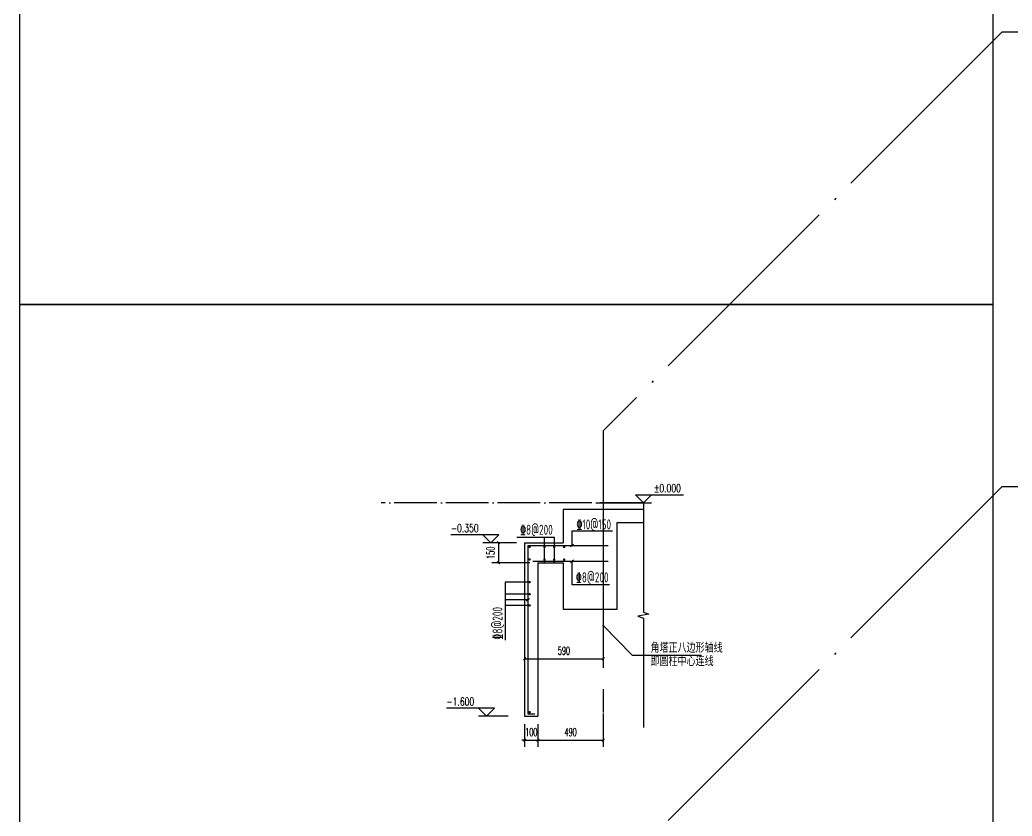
# Model space of a CAD drawing. Extents: x 0 to 125661, y -104936 to 8656.
# Drawn here: x 51141 to 58578, y -43538 to -37570 of the extents above; entities that cross this region are included whole.
import ezdxf
from ezdxf.enums import TextEntityAlignment as Align

# ---------------------------------------------------------------- set-up
doc = ezdxf.new("R2010")
doc.units = 0
doc.header["$LTSCALE"] = 800
doc.header["$MEASUREMENT"] = 0
doc.linetypes.add('DOTE', pattern=[2.42, 2, -0.2, 0.02, -0.2])
doc.layers.get('0').update_dxf_attribs({"linetype": 'CONTINUOUS'})
doc.layers.get('Defpoints').update_dxf_attribs({"color": 1, "linetype": 'CONTINUOUS'})
for name, color, linetype in [('3-ban', 84, 'CONTINUOUS'), ('DIM_ELEV', 3, 'CONTINUOUS'), ('DIM_LEAD', 3, 'CONTINUOUS'), ('DIM_SYMB', 3, 'CONTINUOUS'), ('DOTE', 28, 'CONTINUOUS'), ('PUB_DIM', 3, 'CONTINUOUS'), ('PUB_HATCH', 8, 'CONTINUOUS'), ('PUB_TEXT', 7, 'CONTINUOUS'), ('R', 1, 'CONTINUOUS'), ('WALL', 50, 'CONTINUOUS')]:
    doc.layers.add(name, color=color, linetype=linetype)
doc.styles.add('_TCH_DIM', font='SIMPLEX', dxfattribs={"bigfont": 'GBCBIG'})
doc.styles.add('DIM_FONT', font='SIMPLEX.shx', dxfattribs={"width": 0.6})
doc.styles.add('TSSD_Rein', font='tssdeng.shx', dxfattribs={"width": 0.7, "bigfont": 'hztxt.shx'})
doc.dimstyles.new('DIMN20', dxfattribs={"dimscale": 0.2, "dimtxt": 300, "dimasz": 100, "dimexe": 250, "dimexo": 300, "dimgap": 150, "dimtad": 1, "dimdec": 0, "dimzin": 0, "dimdsep": 46, "dimtxsty": 'DIM_FONT', "dimblk": 'ARCHTICK', "dimcen": 0.09, "dimclrt": 7, "dimazin": 2, "dimtfac": 1, "dimtdec": 0, "dimtix": 1, "dimtmove": 2, "dimatfit": 3, "dimfxl": 0, "dimtolj": 1, "dimtzin": 0, "dimarcsym": 0})

# ---------------------------------------------------------------- blocks, each defined once
blk = doc.blocks.new('_ArchTick')
at = {"color": 0, "linetype": 'ByBlock', "const_width": 0.4}
blk.add_lwpolyline([(-0.5, -0.5), (0.5, 0.5)], dxfattribs=at)
blk = doc.blocks.new('*D474')
at = {"layer": 'Defpoints', "color": 0}
for p in [(54923.8, -42039.4), (55513.8, -42039.4), (55513.8, -42358)]:
    blk.add_point(p, dxfattribs=at)
at = {"layer": 'PUB_DIM', "color": 0, "lineweight": -2}
for p, q in [((54923.8, -42099.4), (54923.8, -42408)), ((55513.8, -42099.4), (55513.8, -42408)), ((54923.8, -42358), (55513.8, -42358))]:
    blk.add_line(p, q, dxfattribs=at)
at = {"layer": 'PUB_DIM', "color": 0, "lineweight": -2, "xscale": 20, "yscale": 20, "zscale": 20, "rotation": 180}
blk.add_blockref('_ArchTick', (54923.8, -42358), dxfattribs=at)
at = {"layer": 'PUB_DIM', "color": 0, "lineweight": -2, "xscale": 20, "yscale": 20, "zscale": 20}
blk.add_blockref('_ArchTick', (55513.8, -42358), dxfattribs=at)
at = {"layer": 'PUB_DIM', "color": 7, "insert": (55218.8, -42298), "char_height": 60, "attachment_point": 5, "style": 'DIM_FONT'}
blk.add_mtext('\\A1;590', dxfattribs=at)
blk = doc.blocks.new('*D475')
at = {"layer": 'Defpoints', "color": 0}
for p in [(54923.8, -41489.4), (54728.1, -41639.4), (55023.8, -41639.4)]:
    blk.add_point(p, dxfattribs=at)
at = {"layer": 'DIM_ELEV', "color": 0, "lineweight": -2}
for p, q in [((54863.8, -41489.4), (54678.1, -41489.4)), ((54728.1, -41489.4), (54728.1, -41639.4)), ((54963.8, -41639.4), (54678.1, -41639.4))]:
    blk.add_line(p, q, dxfattribs=at)
at = {"layer": 'DIM_ELEV', "color": 0, "lineweight": -2, "xscale": 20, "yscale": 20, "zscale": 20}
for p, rotation in [((54728.1, -41489.4), 90), ((54728.1, -41639.4), 270)]:
    blk.add_blockref('_ArchTick', p, dxfattribs=dict(at, rotation=rotation))
at = {"layer": 'DIM_ELEV', "color": 7, "insert": (54668.1, -41564.4), "char_height": 60, "attachment_point": 5, "rotation": 90, "style": 'DIM_FONT'}
blk.add_mtext('\\A1;150', dxfattribs=at)
blk = doc.blocks.new('*D476')
at = {"layer": 'Defpoints', "color": 0}
for p in [(54923.8, -42789.4), (55023.8, -42789.4), (55023.8, -42968.7)]:
    blk.add_point(p, dxfattribs=at)
at = {"layer": 'PUB_DIM', "color": 0, "lineweight": -2}
for p, q in [((54923.8, -42849.4), (54923.8, -43018.7)), ((55023.8, -42849.4), (55023.8, -43018.7)), ((54923.8, -42968.7), (54903.8, -42968.7)), ((54923.8, -42968.7), (55023.8, -42968.7)), ((55023.8, -42968.7), (55043.8, -42968.7))]:
    blk.add_line(p, q, dxfattribs=at)
at = {"layer": 'PUB_DIM', "color": 0, "lineweight": -2, "xscale": 20, "yscale": 20, "zscale": 20}
blk.add_blockref('_ArchTick', (54923.8, -42968.7), dxfattribs=at)
at = {"layer": 'PUB_DIM', "color": 0, "lineweight": -2, "xscale": 20, "yscale": 20, "zscale": 20, "rotation": 180}
blk.add_blockref('_ArchTick', (55023.8, -42968.7), dxfattribs=at)
at = {"layer": 'PUB_DIM', "color": 7, "insert": (54973.8, -42908.7), "char_height": 60, "attachment_point": 5, "style": 'DIM_FONT'}
blk.add_mtext('\\A1;100', dxfattribs=at)
blk = doc.blocks.new('*D477')
at = {"layer": 'Defpoints', "color": 0}
for p in [(55513.8, -42708.2), (55023.8, -42789.4), (55513.8, -42968.7)]:
    blk.add_point(p, dxfattribs=at)
at = {"layer": 'PUB_DIM', "color": 0, "lineweight": -2}
for p, q in [((55513.8, -42768.2), (55513.8, -43018.7)), ((55023.8, -42849.4), (55023.8, -43018.7)), ((55023.8, -42968.7), (55513.8, -42968.7))]:
    blk.add_line(p, q, dxfattribs=at)
at = {"layer": 'PUB_DIM', "color": 0, "lineweight": -2, "xscale": 20, "yscale": 20, "zscale": 20, "rotation": 180}
blk.add_blockref('_ArchTick', (55023.8, -42968.7), dxfattribs=at)
at = {"layer": 'PUB_DIM', "color": 0, "lineweight": -2, "xscale": 20, "yscale": 20, "zscale": 20}
blk.add_blockref('_ArchTick', (55513.8, -42968.7), dxfattribs=at)
at = {"layer": 'PUB_DIM', "color": 7, "insert": (55268.8, -42908.7), "char_height": 60, "attachment_point": 5, "style": 'DIM_FONT'}
blk.add_mtext('\\A1;490', dxfattribs=at)

msp = doc.modelspace()

# ---------------------------------------------------------------- linework, layer by layer
at = {"layer": '3-ban'}
for p, q in [((55279.2, -41509.8), (55279.2, -41399.9)), ((55279.2, -41399.9), (55582.7, -41399.9)), ((54865.7, -41446), (55146.8, -41446)), ((55072.8, -41634.2), (55072.8, -41446)), ((55146.8, -41634.2), (55146.8, -41446)), ((55278.1, -41627.8), (55278.1, -41802.7)), ((54961.5, -41783.8), (54777.7, -41783.8)), ((54777.7, -41783.8), (54777.7, -42219.9)), ((55278.1, -41802.7), (55561, -41802.7)), ((54961.5, -41873.6), (54777.7, -41873.6)), ((54948.8, -41916.2), (54777.7, -41916.2)), ((54961.5, -41958.8), (54777.7, -41958.8))]:
    msp.add_line(p, q, dxfattribs=at)
at = {"layer": 'DIM_ELEV'}
for p, q in [((55469.4, -41189.4), (55873.8, -41189.4)), ((55813.8, -41189.4), (55753.8, -41129.4)), ((55753.8, -41129.4), (56113.8, -41129.4)), ((55813.8, -41189.4), (55873.8, -41129.4)), ((54730.5, -41429.4), (54370.5, -41429.4)), ((54670.5, -41489.4), (54610.5, -41429.4)), ((54834.6, -41489.4), (54610.5, -41489.4)), ((54670.5, -41489.4), (54730.5, -41429.4)), ((54697.4, -42729.4), (54337.4, -42729.4)), ((54637.4, -42789.4), (54577.4, -42729.4)), ((54637.4, -42789.4), (54697.4, -42729.4)), ((54801.6, -42789.4), (54577.4, -42789.4))]:
    msp.add_line(p, q, dxfattribs=at)
at = {"layer": 'DIM_LEAD'}
for p, q in [((55513.8, -42109.4), (55729.6, -42332.7)), ((55729.6, -42332.7), (56249.8, -42332.7))]:
    msp.add_line(p, q, dxfattribs=at)
at = {"layer": 'DIM_LEAD', "const_width": 8}
msp.add_lwpolyline([(55511, -42106.5, 1), (55516.6, -42112.3, 1)], format="xyb", close=True, dxfattribs=at)
at = {"layer": 'DIM_SYMB'}
msp.add_lwpolyline([(55813.8, -41189.4), (55813.8, -42009.6), (55855.8, -42024.9), (55771.8, -42039.7), (55813.8, -42054.6), (55813.8, -42874.8)], dxfattribs=at)
at = {"layer": 'DOTE', "linetype": 'DOTE', "ltscale": 0.2}
msp.add_line((55813.8, -41189.4), (53848.8, -41189.4), dxfattribs=at)
at = {"layer": 'DOTE', "linetype": 'DOTE'}
for points in [[(65713.8, -42762.5), (65713.8, -40650), (62726.3, -37662.5), (58501.3, -37662.5), (55513.8, -40650), (55513.8, -42762.5)], [(65713.8, -46169.9), (65713.8, -44057.4), (62726.3, -41069.9), (58501.3, -41069.9), (55513.8, -44057.4), (55513.8, -46169.9)]]:
    msp.add_lwpolyline(points, dxfattribs=at)
at = {"layer": 'PUB_HATCH', "color": 1}
for points in [[(51140.5, -25404.2), (58432.2, -25404.2), (58432.2, -39703.3), (51140.5, -39703.3)], [(51140.5, -39703.3), (58432.2, -39703.3), (58432.2, -48520.3), (51140.5, -48520.3)]]:
    msp.add_lwpolyline(points, close=True, dxfattribs=at)
at = {"layer": 'R'}
for p, q in [((55267.7, -41519.3), (55290.8, -41500.2)), ((54948.8, -41509.8), (55549.7, -41509.8)), ((54948.8, -41509.8), (54948.8, -42772.1)), ((54986.6, -41627.8), (55549.7, -41627.8)), ((55266.6, -41637.4), (55289.7, -41618.3)), ((54937.2, -41925.7), (54960.3, -41906.6)), ((54948.8, -42772.1), (55001.2, -42772.1))]:
    msp.add_line(p, q, dxfattribs=at)
at = {"layer": 'R', "const_width": 9}
for points in [[(54966, -41520.4, -1), (54957, -41520.4, -1)], [(55077.3, -41520.4, -1), (55068.3, -41520.4, -1)], [(55149.9, -41520.4, -1), (55140.9, -41520.4, -1)], [(55224.6, -41520.4, -1), (55215.6, -41520.4, -1)], [(54966, -41613.7, -1), (54957, -41613.7, -1)], [(55077.3, -41615.2, -1), (55068.3, -41615.2, -1)], [(55149.9, -41615.2, -1), (55140.9, -41615.2, -1)], [(55224.6, -41615.2, -1), (55215.6, -41615.2, -1)], [(54966, -41783.8, -1), (54957, -41783.8, -1)], [(54966, -41874.7, -1), (54957, -41874.7, -1)], [(54966, -41958.4, -1), (54957, -41958.4, -1)], [(54966, -42759.5, -1), (54957, -42759.5, -1)]]:
    msp.add_lwpolyline(points, format="xyb", close=True, dxfattribs=at)
at = {"layer": 'WALL'}
for p, q in [((55813.8, -41239.4), (55213.8, -41239.4)), ((55213.8, -41239.4), (55213.8, -41489.4)), ((55813.8, -41339.4), (55613.8, -41339.4)), ((55613.8, -41339.4), (55613.8, -41989.4)), ((54923.8, -41489.4), (54923.8, -42789.4)), ((54923.8, -41489.4), (55213.8, -41489.4)), ((55023.8, -41639.4), (55023.8, -42789.4)), ((55023.8, -41639.4), (55213.8, -41639.4)), ((55213.8, -41639.4), (55213.8, -41989.4)), ((55613.8, -41989.4), (55213.8, -41989.4)), ((54923.8, -42789.4), (55023.8, -42789.4))]:
    msp.add_line(p, q, dxfattribs=at)

# ---------------------------------------------------------------- texts
at = {"layer": '3-ban', "style": 'TSSD_Rein', "width": 0.7}
for s, p in [('%%1328@200', (55012.3, -41391.3)), ('%%13210@150', (55441.9, -41351.3)), ('%%1328@200', (55430.4, -41748))]:
    msp.add_text(s, height=75, dxfattribs=at).set_placement(p, align=Align.MIDDLE)
msp.add_text('%%1328@200', height=75, rotation=90, dxfattribs=at).set_placement((54720.1, -42093), align=Align.MIDDLE)
at = {"layer": 'PUB_TEXT', "style": '_TCH_DIM', "width": 0.705882}
for s, p in [('%%P0.000', (55893.8, -41109.4)), ('-0.350', (54370.5, -41409.4)), ('-1.600', (54337.4, -42709.4))]:
    msp.add_text(s, height=59.5, dxfattribs=at).set_placement(p)
at = {"layer": 'PUB_TEXT', "style": '_TCH_DIM'}
for s, p in [('角塔正八边形轴线', (55867.8, -42312.7)), ('即圆柱中心连线', (55867.8, -42413.3))]:
    msp.add_text(s, height=67.52, dxfattribs=at).set_placement(p)

# ---------------------------------------------------------------- dimensions: what is measured, and where the dimension line sits
at = {"layer": 'DIM_ELEV'}
dim = msp.add_linear_dim(base=(54728.1, -41639.4), p1=(54923.8, -41489.4), p2=(55023.8, -41639.4), angle=90, dimstyle='DIMN20', dxfattribs=at)
dim.commit()
dim.dimension.update_dxf_attribs({"geometry": '*D475', "text_midpoint": (54668.1, -41564.4)})
at = {"layer": 'PUB_DIM'}
dim = msp.add_aligned_dim(p1=(54923.8, -42039.4), p2=(55513.8, -42039.4), distance=-318.6, dimstyle='DIMN20', dxfattribs=at)
dim.commit()
dim.dimension.update_dxf_attribs({"geometry": '*D474', "text_midpoint": (55218.8, -42298)})
for base, p1, p2, picture, middle in [((55513.8, -42968.7), (55023.8, -42789.4), (55513.8, -42708.2), '*D477', (55268.8, -42908.7)), ((55023.8, -42968.7), (54923.8, -42789.4), (55023.8, -42789.4), '*D476', (54973.8, -42908.7))]:
    dim = msp.add_linear_dim(base=base, p1=p1, p2=p2, dimstyle='DIMN20', dxfattribs=at)
    dim.commit()
    dim.dimension.update_dxf_attribs({"geometry": picture, "text_midpoint": middle})

doc.saveas('drawing.dxf')
